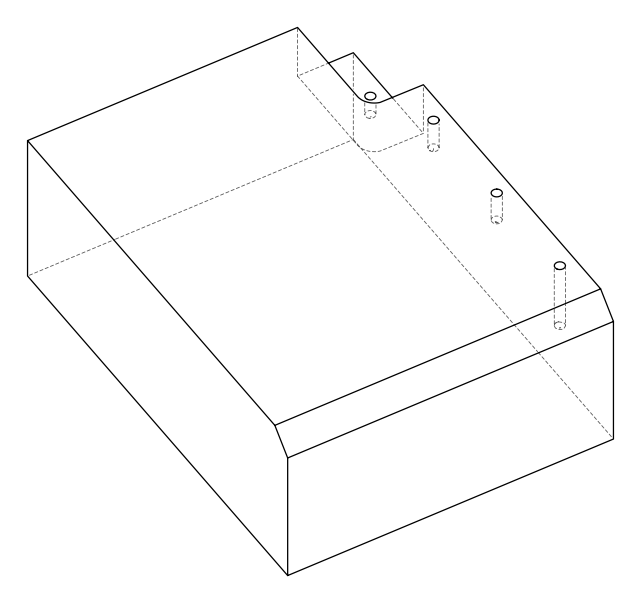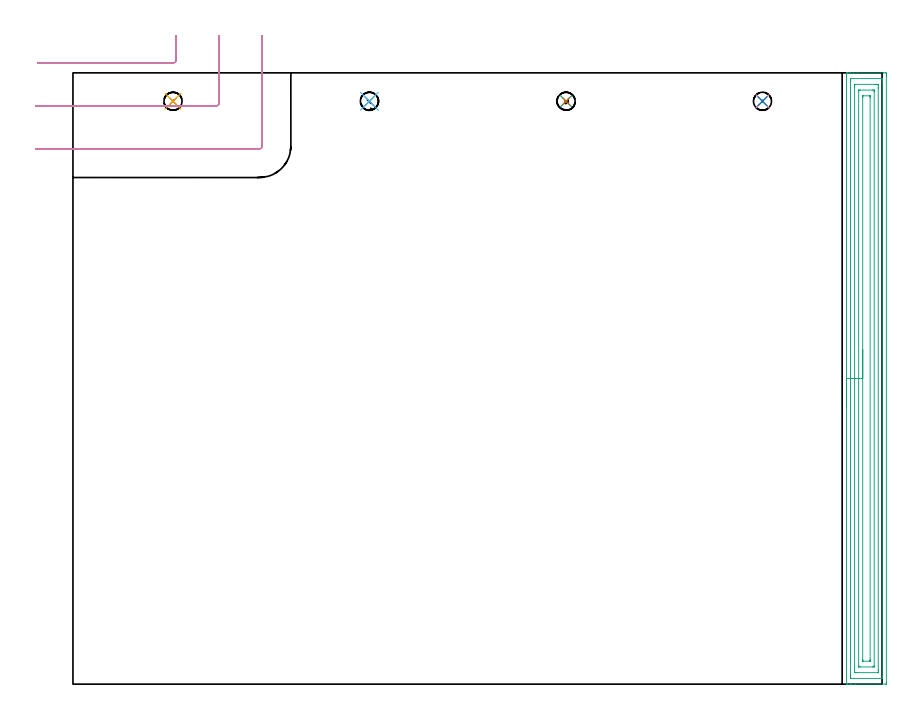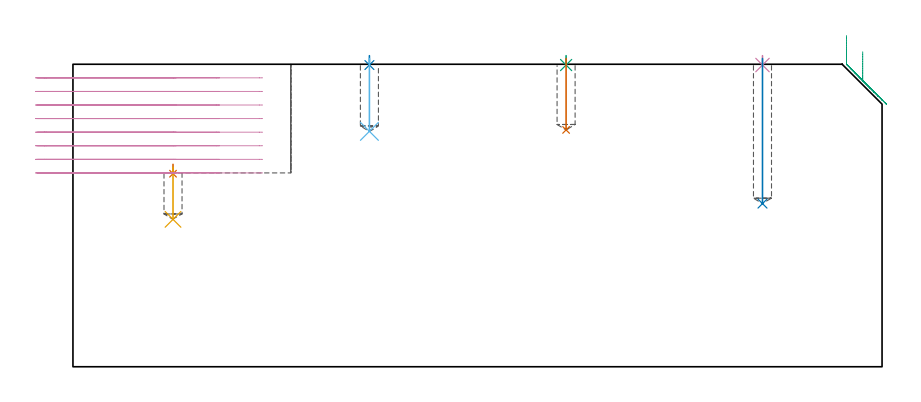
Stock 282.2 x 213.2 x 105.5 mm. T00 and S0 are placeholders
(PLAN: 10 operations, 3 tool changes, 14.3 min)
(1 SPOT_DRILL | STEP1POCKET | NXT0321_9005460120000 | 0.04 min | 4154 mm3)
(2 SPOT_DRILL_1 | STEP1POCKET_1 | NXT0321_9005460120000 | 0.03 min | 0 mm3)
(3 SPOT_DRILL_2 | STEP1POCKET_2 | NXT0321_9005460120000 | 0.03 min | 1 mm3)
(4 SPOT_DRILL_3 | STEP1POCKET_3 | NXT0321_9005460120000 | 0.03 min | 0 mm3)
(5 DRILL_BLIND_HOLE_INTO_CENTER | STEP1POCKET | UGT0301_185 | 0.08 min | 478 mm3)
(6 DRILL_BLIND_HOLE_INTO_CENTER_1 | STEP1POCKET_1 | UGT0301_185 | 0.1 min | 686 mm3)
(7 DRILL_BLIND_HOLE_INTO_CENTER_2 | STEP1POCKET_2 | UGT0301_185 | 0.1 min | 670 mm3)
(8 DRILL_BLIND_HOLE_INTO_CENTER_3 | STEP1POCKET_3 | UGT0301_185 | 0.2 min | 1467 mm3)
(9 AREA_MILL | FG_CHAMFER_SURFACE | UGT0205_001 | 8.83 min | 20595 mm3)
(10 MILL_CORNER_NOTCH_RECTANGULAR | CORNER_NOTCH_RECTANGULAR | UGT0201_094 | Follow Part, ap 5, ae 75% | 4.81 min | 99991 mm3)
(TOOL NXT0321_9005460120000 | NC Spot Drill, 142deg, 12mm, Carbide, Uncoated | D12 PA142 FL30 Z2)
(TOOL UGT0301_185 | Twist Drill 6.3 mm | D6.3 PA118 FL61 Z2)
(TOOL UGT0205_001 | Chamfer Mill 20 x 3 x 45 deg. | D20 FL50 Z2)
(TOOL UGT0201_094 | End mill 20 mm | D20 FL38 Z4)
(OP 1 SPOT_DRILL)
G17 G21 G94 G90
T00 M6
G54
G17 G0 G90 X34.9 Y203.3 S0 M3
G43 Z115.5 H0
G94 G81 G98 Z67.329 F250. R70.6
G80
M5
M2
(OP 2 SPOT_DRILL_1)
G17 G21 G94 G90
T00 M6
G54
G17 G0 G90 X103.4 Y203.3 S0 M3
G43 Z115.5 H0
G94 G81 G98 Z105.229 F250. R108.5
G80
M5
M2
(OP 3 SPOT_DRILL_2)
G17 G21 G94 G90
T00 M6
G54
G17 G0 G90 X172. Y203.3 S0 M3
G43 Z115.5 H0
G94 G81 G98 Z105.229 F250. R108.5
G80
M5
M2
(OP 4 SPOT_DRILL_3)
G17 G21 G94 G90
T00 M6
G54
G17 G0 G90 X240.5 Y203.3 S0 M3
G43 Z115.5 H0
G94 G81 G98 Z105.229 F250. R108.5
G80
M5
M2
(OP 5 DRILL_BLIND_HOLE_INTO_CENTER)
G17 G21 G94 G90
T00 M6
G54
G17 G0 G90 X34.9 Y203.3 S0 M3
G43 Z115.5 H0
G94 G81 G98 Z51.4 F250. R69.6
G80
M5
M2
(OP 6 DRILL_BLIND_HOLE_INTO_CENTER_1)
G17 G21 G94 G90
T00 M6
G54
G17 G0 G90 X103.4 Y203.3 S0 M3
G43 Z115.5 H0
G94 G81 G98 Z82.1 F250. R107.5
G80
M5
M2
(OP 7 DRILL_BLIND_HOLE_INTO_CENTER_2)
G17 G21 G94 G90
T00 M6
G54
G17 G0 G90 X172. Y203.3 S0 M3
G43 Z115.5 H0
G94 G81 G98 Z82.6 F250. R107.5
G80
M5
M2
(OP 8 DRILL_BLIND_HOLE_INTO_CENTER_3)
G17 G21 G94 G90
T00 M6
G54
G17 G0 G90 X240.5 Y203.3 S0 M3
G43 Z115.5 H0
G94 G81 G98 Z56.9 F250. R107.5
G80
M5
M2
(OP 9 AREA_MILL)
G17 G21 G94 G90
T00 M6
G54
G17 G0 G90 X269.8 Y96.6 S1061 M3
G43 Z115.5 H0
G94 G1 Y96.638 Z114.628 F250.
Y96.752 Z113.763
Y96.941 Z112.912
Y97.203 Z112.08
Y97.537 Z111.274
Y97.94 Z110.5
Y98.408 Z109.764
Y98.94 Z109.072
Y99.529 Z108.429
Y100.172 Z107.839
Y100.864 Z107.308
Y101.6 Z106.84
Y102.374 Z106.437
Y103.18 Z106.103
Y104.012 Z105.841
Y104.864 Z105.652
Y105.728 Z105.538
Y106.6 Z105.5
Y213.016
X269.802 Y213.19 Z105.489
X269.953 Y213.197 Z105.34
X270.111 Y213.2 Z105.189
X270.335 Z104.965
X271.055 Z104.24
X272.291 Z103.006
X273.683 Z101.612
X282.704 Z92.593
X283.322 Y213.195 Z91.976
X283.693 Y213.19 Z91.605
X283.697 Y212.952 Z91.602
X283.699 Y212.569 Z91.601
X283.7 Y212.183 Z91.6
Y0.631
X283.695 Y0.117 Z91.603
X283.692 Y0.01 Z91.606
X283.58 Y0. Z91.718
X272.807 Z102.488
X271.414 Z103.882
X271.055 Z104.24
X270.111 Z105.189
X269.955 Z105.337
X269.892 Z105.4
X269.803 Y0.01 Z105.488
X269.8 Y0.183 Z105.5
Y106.6
X271.214 Z104.086
X271.215 Y210.617 Z104.085
X271.221 Y211.183 Z104.079
X271.274 Y211.19 Z104.026
X271.383 Y211.195 Z103.917
X271.521 Y211.199 Z103.779
X282.036 Z93.264
X282.221 Y211.193 Z93.079
X282.255 Y211.19 Z93.045
X282.279 Y211.182 Z93.021
X282.28 Y211.14 Z93.02
X282.284 Y210.945 Z93.016
X282.285 Y210.781 Z93.015
X282.286 Y210.05 Z93.014
X282.285 Y2.583 Z93.015
X282.279 Y2.017 Z93.021
X282.226 Y2.01 Z93.074
X282.117 Y2.005 Z93.183
X281.979 Y2.001 Z93.321
X271.464 Z103.836
X271.279 Y2.007 Z104.021
X271.245 Y2.01 Z104.055
X271.221 Y2.018 Z104.079
X271.22 Y2.06 Z104.08
X271.216 Y2.255 Z104.084
X271.215 Y2.419 Z104.085
X271.214 Y3.15 Z104.086
Y106.6
X272.628 Z102.672
X272.629 Y208.28 Z102.671
X272.631 Y208.992 Z102.669
X272.634 Y209.169 Z102.666
X272.636 Y209.19 Z102.664
X272.655 Y209.193 Z102.645
X272.705 Y209.197 Z102.595
X272.807 Y209.199 Z102.493
X279.817 Y209.2 Z95.483
X280.493 Y209.196 Z94.807
X280.693 Y209.19 Z94.607
X280.865 Y209.165 Z94.435
X280.868 Y208.992 Z94.432
X280.87 Y208.812 Z94.43
X280.871 Y208.098 Z94.429
X280.872 Y207.916 Z94.428
X280.871 Y4.92 Z94.429
X280.869 Y4.208 Z94.431
X280.866 Y4.031 Z94.434
X280.864 Y4.01 Z94.436
X280.845 Y4.007 Z94.455
X280.795 Y4.003 Z94.505
X280.693 Y4.001 Z94.607
X273.683 Z101.617
X273.007 Y4.004 Z102.293
X272.807 Y4.01 Z102.493
X272.635 Y4.035 Z102.665
X272.632 Y4.208 Z102.668
X272.63 Y4.388 Z102.67
X272.629 Y5.102 Z102.671
X272.628 Y5.284 Z102.672
Y106.6
X274.043 Z101.257
Y206.836
X274.045 Y207.013 Z101.255
X274.048 Y207.153 Z101.252
X274.05 Y207.188 Z101.25
X274.069 Y207.192 Z101.231
X274.123 Y207.195 Z101.177
X274.559 Y207.2 Z100.741
X278.941 Z96.359
X279.376 Y207.196 Z95.924
X279.43 Y207.193 Z95.87
X279.451 Y207.19 Z95.849
X279.452 Y207.174 Z95.848
X279.456 Y207.11 Z95.844
X279.457 Y207.049 Z95.843
Y206.676
Y6.364
X279.455 Y6.187 Z95.845
X279.452 Y6.047 Z95.848
X279.45 Y6.012 Z95.85
X279.431 Y6.008 Z95.869
X279.377 Y6.005 Z95.923
X278.941 Y6. Z96.359
X274.559 Z100.741
X274.124 Y6.004 Z101.176
X274.07 Y6.007 Z101.23
X274.049 Y6.01 Z101.251
X274.048 Y6.026 Z101.252
X274.044 Y6.09 Z101.256
X274.043 Y6.151 Z101.257
Y6.524
Y106.6
X275.457 Z99.843
Y204.521
X275.46 Y204.957 Z99.84
X275.464 Y205.174 Z99.836
X275.466 Y205.19 Z99.834
X275.493 Y205.194 Z99.807
X275.552 Y205.198 Z99.748
X275.647 Y205.2 Z99.653
X277.928 Y205.199 Z97.372
X277.982 Y205.198 Z97.318
X278.02 Y205.193 Z97.28
X278.036 Y205.189 Z97.264
X278.038 Y205.171 Z97.262
X278.041 Y204.962 Z97.259
X278.043 Y204.543 Z97.257
Y8.679
X278.04 Y8.243 Z97.26
X278.036 Y8.026 Z97.264
X278.034 Y8.01 Z97.266
X278.007 Y8.006 Z97.293
X277.948 Y8.002 Z97.352
X277.853 Y8. Z97.447
X275.572 Y8.001 Z99.728
X275.518 Y8.002 Z99.782
X275.48 Y8.007 Z99.82
X275.464 Y8.011 Z99.836
X275.462 Y8.029 Z99.838
X275.459 Y8.238 Z99.841
X275.457 Y8.657 Z99.843
Y106.6
Y107.472 Z99.881
Y108.336 Z99.995
Y109.188 Z100.184
Y110.02 Z100.446
Y110.826 Z100.78
Y111.6 Z101.183
Y112.336 Z101.652
Y113.028 Z102.183
Y113.671 Z102.772
Y114.26 Z103.415
Y114.792 Z104.107
Y115.26 Z104.843
Y115.663 Z105.617
Y115.997 Z106.423
Y116.259 Z107.255
Y116.448 Z108.107
Y116.562 Z108.972
Y116.6 Z109.843
G0 Z115.5
M5
M2
(OP 10 MILL_CORNER_NOTCH_RECTANGULAR)
G17 G21 G94 G90
T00 M6
G54
G17 G0 G90 X-12.367 Y216.7 S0 M3
G43 Z115.5 H0
Z100.762
G94 G1 X-9.367 F250.
X35.004 F500.
G3 X36. Y217.696 R1.
G1 Y223.2
Y226.2 F250.
G0 Z115.5
X-13. Y201.7
Z100.762
G1 X-10.
X50.004 F500.
G3 X51. Y202.696 R1.
G1 Y223.2
Y226.2 F250.
G0 Z115.5
X-13. Y186.7
Z100.762
G1 X-10.
X65.004 F500.
G3 X66. Y187.696 R1.
G1 Y223.2
Y226.2 F250.
G0 Z115.5
X-12.367 Y216.7
Z96.025
G1 X-9.367
X35.004 F500.
G3 X36. Y217.696 R1.
G1 Y223.2
Y226.2 F250.
G0 Z115.5
X-13. Y201.7
Z96.025
G1 X-10.
X50.004 F500.
G3 X51. Y202.696 R1.
G1 Y223.2
Y226.2 F250.
G0 Z115.5
X-13. Y186.7
Z96.025
G1 X-10.
X65.004 F500.
G3 X66. Y187.696 R1.
G1 Y223.2
Y226.2 F250.
G0 Z115.5
X-12.367 Y216.7
Z91.287
G1 X-9.367
X35.004 F500.
G3 X36. Y217.696 R1.
G1 Y223.2
Y226.2 F250.
G0 Z115.5
X-13. Y201.7
Z91.287
G1 X-10.
X50.004 F500.
G3 X51. Y202.696 R1.
G1 Y223.2
Y226.2 F250.
G0 Z115.5
X-13. Y186.7
Z91.287
G1 X-10.
X65.004 F500.
G3 X66. Y187.696 R1.
G1 Y223.2
Y226.2 F250.
G0 Z115.5
X-12.367 Y216.7
Z86.55
G1 X-9.367
X35.004 F500.
G3 X36. Y217.696 R1.
G1 Y223.2
Y226.2 F250.
G0 Z115.5
X-13. Y201.7
Z86.55
G1 X-10.
X50.004 F500.
G3 X51. Y202.696 R1.
G1 Y223.2
Y226.2 F250.
G0 Z115.5
X-13. Y186.7
Z86.55
G1 X-10.
X65.004 F500.
G3 X66. Y187.696 R1.
G1 Y223.2
Y226.2 F250.
G0 Z115.5
X-12.367 Y216.7
Z81.812
G1 X-9.367
X35.004 F500.
G3 X36. Y217.696 R1.
G1 Y223.2
Y226.2 F250.
G0 Z115.5
X-13. Y201.7
Z81.812
G1 X-10.
X50.004 F500.
G3 X51. Y202.696 R1.
G1 Y223.2
Y226.2 F250.
G0 Z115.5
X-13. Y186.7
Z81.812
G1 X-10.
X65.004 F500.
G3 X66. Y187.696 R1.
G1 Y223.2
Y226.2 F250.
G0 Z115.5
X-12.367 Y216.7
Z77.075
G1 X-9.367
X35.004 F500.
G3 X36. Y217.696 R1.
G1 Y223.2
Y226.2 F250.
G0 Z115.5
X-13. Y201.7
Z77.075
G1 X-10.
X50.004 F500.
G3 X51. Y202.696 R1.
G1 Y223.2
Y226.2 F250.
G0 Z115.5
X-13. Y186.7
Z77.075
G1 X-10.
X65.004 F500.
G3 X66. Y187.696 R1.
G1 Y223.2
Y226.2 F250.
G0 Z115.5
X-12.367 Y216.7
Z72.337
G1 X-9.367
X35.004 F500.
G3 X36. Y217.696 R1.
G1 Y223.2
Y226.2 F250.
G0 Z115.5
X-13. Y201.7
Z72.337
G1 X-10.
X50.004 F500.
G3 X51. Y202.696 R1.
G1 Y223.2
Y226.2 F250.
G0 Z115.5
X-13. Y186.7
Z72.337
G1 X-10.
X65.004 F500.
G3 X66. Y187.696 R1.
G1 Y223.2
Y226.2 F250.
G0 Z115.5
X-12.367 Y216.7
Z67.6
G1 X-9.367
X35.004 F500.
G3 X36. Y217.696 R1.
G1 Y223.2
Y226.2 F250.
G0 Z115.5
X-13. Y201.7
Z67.6
G1 X-10.
X50.004 F500.
G3 X51. Y202.696 R1.
G1 Y223.2
Y226.2 F250.
G0 Z115.5
X-13. Y186.7
Z67.6
G1 X-10.
X65.004 F500.
G3 X66. Y187.696 R1.
G1 Y223.2
Y226.2 F250.
G0 Z115.5
M5
M2
